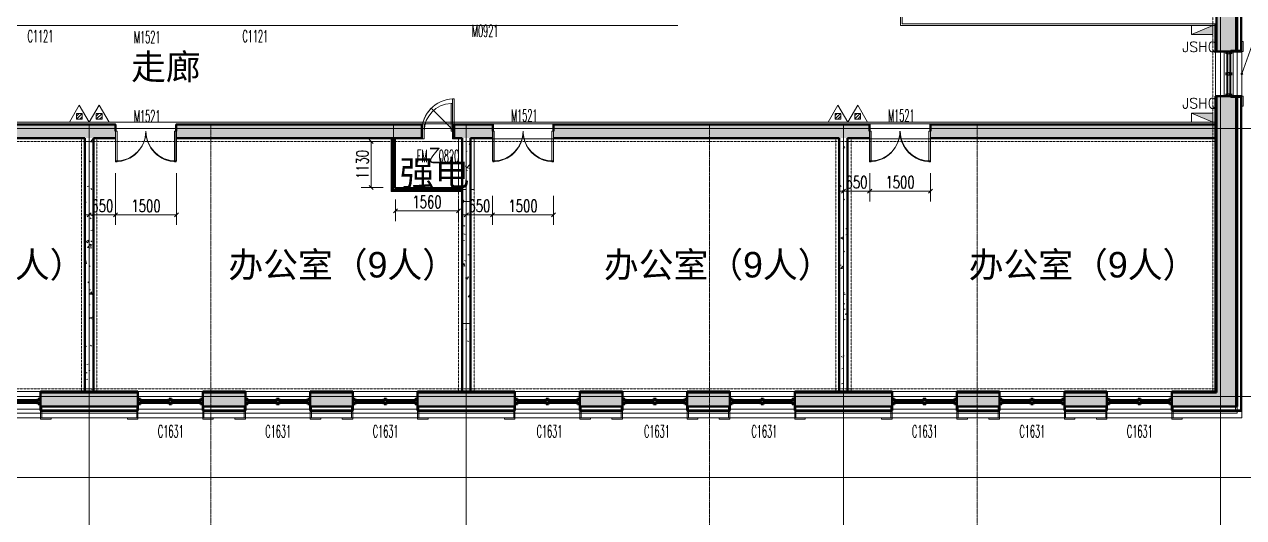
# Model space of a CAD drawing. Header units: millimetres. Extents: x -17321 to 106270, y -22341 to 35329.
# Drawn here: x 58500 to 88572, y -987 to 11169 of the extents above; entities that cross this region are included whole.
import ezdxf

# ---------------------------------------------------------------- set-up
doc = ezdxf.new("R2010")
doc.units = ezdxf.units.MM
for name, pattern in [('IMPORT-DASHED', [7.5, 5, -2.5]), ('IMPORT-DOTE _2_', [0]), ('IMPORT-线型3', [5000, 3000, -2000]), ('轴网线', [22.24, 12.7, -3.18, 3.18, -3.18])]:
    doc.linetypes.add(name, pattern=pattern)
for name, color, linetype, lineweight in [('A-DOOR', 31, 'Continuous', 18), ('A-FLOR', 192, 'Continuous', 9), ('A-GENM', 13, 'Continuous', 18), ('A-GLAZ', 151, 'Continuous', 18), ('A-WALL', 113, 'Continuous', 50), ('A-WALL-FNSH', 113, 'Continuous', 50), ('A-WALL-PATT', 111, 'Continuous', 50), ('DIM_LEAD', 3, 'Continuous', 9), ('DOTE', 157, 'IMPORT-DOTE _2_', 9), ('Pkpm_砌筑墙门_虚', 174, 'IMPORT-线型3', 9), ('Pkpm_砖墙', 6, 'Continuous', 9), ('PUB_DIM', 135, 'Continuous', 9), ('PUB_HATCH', 8, 'Continuous', 9), ('PUB_TEXT', 250, 'Continuous', 9), ('S-GRID', 1, 'Continuous', 13), ('SURFACE', 11, 'Continuous', 9), ('WALL', 250, 'Continuous', 9), ('WALL-MOVE', 57, 'Continuous', 9), ('WINDOW', 93, 'Continuous', 9), ('WINDOW_TEXT', 250, 'Continuous', 9), ('剖面门窗', 93, 'Continuous', 9), ('救生灭火器', 232, 'Continuous', 9), ('烟道', 4, 'Continuous', 9), ('记者站1205_t3_2__3F导出_dwg', 8, 'Continuous', 9)]:
    doc.layers.add(name, color=color, linetype=linetype, lineweight=lineweight)
doc.styles.add('Arial_2', font='arial.ttf', dxfattribs={"height": 629.266735})
doc.styles.add('Simplex', font='simplex_.ttf', dxfattribs={"width": 0.494118, "height": 297.5})
doc.styles.add('Simplex_1', font='simplex_.ttf', dxfattribs={"width": 0.7, "height": 350})
doc.styles.add('Simplex_2', font='simplex_.ttf', dxfattribs={"width": 0.706, "height": 297.5})
doc.styles.add('Simplex_4', font='simplex_.ttf', dxfattribs={"height": 253.191489})
pattern_1 = [(0, (0, 0), (812.8, 203.2), [33.528, -576.072, 33.528, -576.072, -3251.2]), (0, (0, 0), (812.8, 203.2), [-1219.2, 33.528, -1185.672, 33.528, -576.072, -1422.4]), (0, (0, 0), (812.8, 203.2), [-3048, 33.528, -372.872, 33.528, -982.472]), (120, (304.8, 101.6), (-582.37636, 602.30545), [33.528, -576.072, 33.528, -576.072, -3251.2]), (120, (304.8, 101.6), (-582.37636, 602.30545), [-1219.2, 33.528, -1185.672, 33.528, -576.072, -1422.4]), (120, (304.8, 101.6), (-582.37636, 602.30545), [-3048, 33.528, -372.872, 33.528, -982.472]), (240, (406.4, 508), (-230.42364, -805.50545), [33.528, -576.072, 33.528, -576.072, -3251.2]), (240, (406.4, 508), (-230.42364, -805.50545), [-1219.2, 33.528, -1185.672, 33.528, -576.072, -1422.4]), (240, (406.4, 508), (-230.42364, -805.50545), [-3048, 33.528, -372.872, 33.528, -982.472])]
pattern_2 = [(50, (0, 0), (728.7365, -63.756), [76.2, -838.2]), (355, (0, 0), (-140.9716, 764.2276), [60.96, -670.56]), (100.451, (60.7, -5.3), (587.77, 700.467), [64.76, -712.36]), (46.184, (0, 203.2), (1084.316, -168.171), [114.3, -1257.3]), (96.636, (90.4, 189.2), (949.61, 989.71), [97.14, -1068.54]), (351.184, (0, 203.2), (949.62, 989.701), [91.44, -1005.84]), (21, (101.6, 152.4), (606.458, -409.0606), [76.2, -838.2]), (326, (101.6, 152.4), (247.2083, 736.753), [60.96, -670.56]), (71.451, (152.14, 118.3), (853.668, 327.6855), [64.76, -712.36]), (37.5, (0, 0), (12.3547, 338.2201), [33.528, -628.904, 33.528, -647.192, -673.1]), (37.5, (0, 0), (12.3547, 338.2201), [-1343.152, 33.528, -639.572]), (7.5, (0, 0), (267.2789, 400.7221), [33.528, -354.584, 33.528, -613.664, -256.54]), (7.5, (0, 0), (267.2789, 400.7221), [-1035.304, 33.528, -223.012]), (327.5, (-226.57, 0), (542.3633, -22.91534), [33.528, -220.472, 33.528, -758.952, -1051.56]), (327.5, (-226.57, 0), (542.3633, -22.91534), [-1046.48, 33.528, -1018.032]), (317.5, (-328.17, 0), (592.517, 101.707), [33.528, -296.672, 33.528, -492.76, -746.76]), (317.5, (-328.17, 0), (592.517, 101.707), [-856.488, 33.528, -713.232])]
pattern_3 = [(45, (0, 89.76), (-88.3883476, 88.3883476), [])]

# ---------------------------------------------------------------- blocks, each defined once
blk = doc.blocks.new('TG-平开木门-双扇7 - M1521-1247899-建模-三层平面图')
at = {"layer": 'A-DOOR', "lineweight": 9}
for p, q in [((-750, 750), (-710, 750)), ((-750, 185), (-750, 750)), ((-710, 0), (-710, 750)), ((750, 750), (710, 750)), ((710, 0), (710, 750)), ((750, 185), (750, 750)), ((-750, 185), (-750, 0)), ((-710, 0), (-750, 0)), ((750, 185), (750, 0)), ((710, 0), (750, 0))]:
    blk.add_line(p, q, dxfattribs=at)
for centre, start, end in [((-750, 0), 360, 90), ((750, 0), 90, 180)]:
    blk.add_arc(centre, 750, start, end, dxfattribs=at)
blk = doc.blocks.new('TG-防火门A-单扇1 - 乙FM0820-1299146-建模-三层平面图')
at = {"layer": 'A-GENM'}
for p, q in [((360, 0), (360, 800)), ((360, 800), (400, 800)), ((400, 800), (400, 185)), ((400, 0), (-166, 566)), ((400, 0), (360, 0))]:
    blk.add_line(p, q, dxfattribs=at)
for start in [92.866, 135]:
    blk.add_arc((400, 0), 800, start, 180, dxfattribs=at)
blk = doc.blocks.new('C1128_1_ - C1128_1_-1313471-建模-三层平面图')
at = {"layer": 'A-GLAZ', "lineweight": 70}
for p, q in [((-490, 50), (-550, 50)), ((-490, 25), (-490, 50)), ((30, 50), (-30, 50)), ((-30, 50), (-30, 25)), ((30, 25), (30, 50)), ((550, 50), (490, 50)), ((490, 50), (490, 25)), ((-550, -50), (-490, -50)), ((-490, -50), (-490, -25)), ((-30, -25), (-30, -50)), ((-30, -50), (30, -50)), ((30, -50), (30, -25)), ((490, -25), (490, -50)), ((490, -50), (550, -50))]:
    blk.add_line(p, q, dxfattribs=at)
at = {"layer": 'A-GLAZ'}
for p, q in [((-490, 50), (-30, 50)), ((-490, 25), (-490, -25)), ((-30, 25), (-490, 25)), ((-30, -25), (-30, 25)), ((30, 50), (490, 50)), ((30, 25), (30, -25)), ((490, 25), (30, 25)), ((490, -25), (490, 25)), ((-30, -25), (-490, -25)), ((-30, -50), (-490, -50)), ((490, -25), (30, -25)), ((490, -50), (30, -50))]:
    blk.add_line(p, q, dxfattribs=at)
blk = doc.blocks.new('C1631 - C1631-1312353-建模-三层平面图')
at = {"layer": 'A-GLAZ', "lineweight": 70}
for p, q in [((-740, 50), (-800, 50)), ((-740, 10), (-740, 50)), ((-710, 25), (-740, 25)), ((-740, 25), (-740, 10)), ((-710, 10), (-710, 25)), ((-30, 25), (-60, 25)), ((-60, 25), (-60, 10)), ((30, 50), (-30, 50)), ((-30, 50), (-30, 10)), ((-30, 10), (-30, 25)), ((30, 10), (30, 50)), ((60, 25), (30, 25)), ((30, 25), (30, 10)), ((60, 10), (60, 25)), ((740, 25), (710, 25)), ((710, 25), (710, 10)), ((800, 50), (740, 50)), ((740, 50), (740, 10)), ((740, 10), (740, 25)), ((-800, -50), (-740, -50)), ((-740, -50), (-740, -10)), ((-740, -10), (-740, -25)), ((-740, -25), (-710, -25)), ((-710, -25), (-710, -10)), ((-60, -10), (-60, -25)), ((-60, -25), (-30, -25)), ((-30, -10), (-30, -50)), ((-30, -25), (-30, -10)), ((-30, -50), (30, -50)), ((30, -50), (30, -10)), ((30, -10), (30, -25)), ((30, -25), (60, -25)), ((60, -25), (60, -10)), ((710, -10), (710, -25)), ((710, -25), (740, -25)), ((740, -10), (740, -50)), ((740, -25), (740, -10)), ((740, -50), (800, -50))]:
    blk.add_line(p, q, dxfattribs=at)
at = {"layer": 'A-GLAZ'}
for p, q in [((-740, 50), (-30, 50)), ((-740, 10), (-740, -10)), ((-740, 10), (-30, 10)), ((-740, 10), (-740, -10)), ((-710, 25), (-60, 25)), ((-30, -10), (-30, 10)), ((30, 50), (740, 50)), ((30, 10), (740, 10)), ((30, -10), (30, 10)), ((60, 25), (710, 25)), ((740, -10), (740, 10)), ((740, 10), (740, -10)), ((-30, -10), (-740, -10)), ((-30, -50), (-740, -50)), ((-60, -25), (-710, -25)), ((740, -10), (30, -10)), ((740, -50), (30, -50)), ((710, -25), (60, -25))]:
    blk.add_line(p, q, dxfattribs=at)
blk = doc.blocks.new('窗套 - 窗套-1435561-建模-三层平面图')
at = {"layer": 'A-GENM'}
for p, q in [((-550, 30), (-800, 30)), ((-800, 30), (-800, 0)), ((-800, 0), (-550, 0)), ((-550, 0), (-580, 0)), ((-580, 0), (-580, -275)), ((-550, 0), (-550, 30)), ((-550, -275), (-550, 0)), ((800, 30), (550, 30)), ((550, 30), (550, 0)), ((580, 0), (550, 0)), ((550, 0), (550, -275)), ((580, -275), (580, 0)), ((800, 0), (800, 30)), ((-580, -275), (-550, -275)), ((550, 0), (800, 0)), ((550, -275), (580, -275))]:
    blk.add_line(p, q, dxfattribs=at)
blk = doc.blocks.new('窗套1600 - 窗套1600-1441503-建模-三层平面图')
at = {"layer": 'A-GENM'}
for p, q in [((-800, 30), (-1060, 30)), ((-1060, 30), (-1060, 0)), ((-1060, 0), (-800, 0)), ((-800, 0), (-830, 0)), ((-830, 0), (-830, -275)), ((-800, 0), (-800, 30)), ((-800, -275), (-800, 0)), ((1060, 30), (800, 30)), ((800, 30), (800, 0)), ((830, 0), (800, 0)), ((800, 0), (800, -275)), ((830, -275), (830, 0)), ((1060, 0), (1060, 30)), ((-830, -275), (-800, -275)), ((800, 0), (1060, 0)), ((800, -275), (830, -275))]:
    blk.add_line(p, q, dxfattribs=at)
blk = doc.blocks.new('记者站1205_t3_2__3F导出_dwg__ArchTick-1307847-建模-三层平面图')
at = {"layer": 'PUB_DIM'}
blk.add_line((-0.5, -0.5), (0.5, 0.5), dxfattribs=at)
blk = doc.blocks.new('记者站1205_t3_2__3F导出_dwg_$TCHSYS$WIN2D-1307865-建模-三层平面图')
at = {"layer": 'WINDOW'}
for p, q in [((2654187, 433967), (2655787, 433967)), ((2654187, 433751), (2655787, 433751))]:
    blk.add_line(p, q, dxfattribs=at)
at = {"layer": 'WINDOW', "flags": 128}
blk.add_lwpolyline([(2654187, 433534), (2654187, 434184), (2655787, 434184), (2655787, 433534)], close=True, dxfattribs=at)
blk = doc.blocks.new('记者站1205_t3_2__3F导出_dwg_$TCHSYS$WIN2D-1307866-建模-三层平面图')
at = {"layer": 'WINDOW'}
for p, q in [((2651537, 433967), (2653137, 433967)), ((2651537, 433751), (2653137, 433751))]:
    blk.add_line(p, q, dxfattribs=at)
at = {"layer": 'WINDOW', "flags": 128}
blk.add_lwpolyline([(2651537, 433534), (2651537, 434184), (2653137, 434184), (2653137, 433534)], close=True, dxfattribs=at)
blk = doc.blocks.new('记者站1205_t3_2__3F导出_dwg_$TCHSYS$WIN2D-1307867-建模-三层平面图')
at = {"layer": 'WINDOW'}
for p, q in [((2648887, 433967), (2650487, 433967)), ((2648887, 433751), (2650487, 433751))]:
    blk.add_line(p, q, dxfattribs=at)
at = {"layer": 'WINDOW', "flags": 128}
blk.add_lwpolyline([(2648887, 433534), (2648887, 434184), (2650487, 434184), (2650487, 433534)], close=True, dxfattribs=at)
blk = doc.blocks.new('记者站1205_t3_2__3F导出_dwg_$TCHSYS$WIN2D-1307885-建模-三层平面图')
at = {"layer": 'WINDOW'}
for p, q in [((2657083, 442564), (2657083, 441464)), ((2657300, 442564), (2657300, 441464))]:
    blk.add_line(p, q, dxfattribs=at)
at = {"layer": 'WINDOW', "flags": 128}
blk.add_lwpolyline([(2657517, 442564), (2656867, 442564), (2656867, 441464), (2657517, 441464)], close=True, dxfattribs=at)
blk = doc.blocks.new('记者站1205_t3_2__3F导出_dwg_$TCHSYS$WIN2D-1307901-建模-三层平面图')
at = {"layer": 'WINDOW'}
for p, q in [((2635587, 433967), (2637187, 433967)), ((2635587, 433751), (2637187, 433751))]:
    blk.add_line(p, q, dxfattribs=at)
at = {"layer": 'WINDOW', "flags": 128}
blk.add_lwpolyline([(2635587, 433534), (2635587, 434184), (2637187, 434184), (2637187, 433534)], close=True, dxfattribs=at)
blk = doc.blocks.new('记者站1205_t3_2__3F导出_dwg_$TCHSYS$WIN2D-1307902-建模-三层平面图')
at = {"layer": 'WINDOW'}
for p, q in [((2632937, 433967), (2634537, 433967)), ((2632937, 433751), (2634537, 433751))]:
    blk.add_line(p, q, dxfattribs=at)
at = {"layer": 'WINDOW', "flags": 128}
blk.add_lwpolyline([(2632937, 433534), (2632937, 434184), (2634537, 434184), (2634537, 433534)], close=True, dxfattribs=at)
blk = doc.blocks.new('记者站1205_t3_2__3F导出_dwg_$TCHSYS$WIN2D-1307903-建模-三层平面图')
at = {"layer": 'WINDOW'}
for p, q in [((2630287, 433967), (2631887, 433967)), ((2630287, 433751), (2631887, 433751))]:
    blk.add_line(p, q, dxfattribs=at)
at = {"layer": 'WINDOW', "flags": 128}
blk.add_lwpolyline([(2630287, 433534), (2630287, 434184), (2631887, 434184), (2631887, 433534)], close=True, dxfattribs=at)
blk = doc.blocks.new('记者站1205_t3_2__3F导出_dwg_$TCHSYS$WIN2D-1307906-建模-三层平面图')
at = {"layer": 'WINDOW'}
for p, q in [((2627887, 433967), (2626287, 433967)), ((2627887, 433751), (2626287, 433751))]:
    blk.add_line(p, q, dxfattribs=at)
at = {"layer": 'WINDOW', "flags": 128}
blk.add_lwpolyline([(2627887, 433534), (2627887, 434184), (2626287, 434184), (2626287, 433534)], close=True, dxfattribs=at)
blk = doc.blocks.new('记者站1205_t3_2__3F导出_dwg_$TCHSYS$WIN2D-1307907-建模-三层平面图')
at = {"layer": 'WINDOW'}
for p, q in [((2641187, 433967), (2639587, 433967)), ((2641187, 433751), (2639587, 433751))]:
    blk.add_line(p, q, dxfattribs=at)
at = {"layer": 'WINDOW', "flags": 128}
blk.add_lwpolyline([(2641187, 433534), (2641187, 434184), (2639587, 434184), (2639587, 433534)], close=True, dxfattribs=at)
blk = doc.blocks.new('记者站1205_t3_2__3F导出_dwg_$TCHSYS$WIN2D-1307908-建模-三层平面图')
at = {"layer": 'WINDOW'}
for p, q in [((2643837, 433967), (2642237, 433967)), ((2643837, 433751), (2642237, 433751))]:
    blk.add_line(p, q, dxfattribs=at)
at = {"layer": 'WINDOW', "flags": 128}
blk.add_lwpolyline([(2643837, 433534), (2643837, 434184), (2642237, 434184), (2642237, 433534)], close=True, dxfattribs=at)
blk = doc.blocks.new('记者站1205_t3_2__3F导出_dwg_$TCHSYS$WIN2D-1307909-建模-三层平面图')
at = {"layer": 'WINDOW'}
for p, q in [((2646487, 433967), (2644887, 433967)), ((2646487, 433751), (2644887, 433751))]:
    blk.add_line(p, q, dxfattribs=at)
at = {"layer": 'WINDOW', "flags": 128}
blk.add_lwpolyline([(2646487, 433534), (2646487, 434184), (2644887, 434184), (2644887, 433534)], close=True, dxfattribs=at)
blk = doc.blocks.new('记者站1205_t3_2__3F导出_dwg_$DorLib2D$00000002-1307884-建模-三层平面图')
at = {"layer": 'WINDOW', "flags": 128}
for points in [[(-0.5, 0.4875), (-0.5, 0), (-0.475, 0), (-0.475, 0.4875)], [(0.5, 0.4875), (0.475, 0.4875), (0.475, 0), (0.5, 0)]]:
    blk.add_lwpolyline(points, close=True, dxfattribs=at)
at = {"layer": 'WINDOW'}
for centre, start, end in [((-0.4875, 0), 360, 88.53072), ((0.4875, 0), 91.46928, 180)]:
    blk.add_arc(centre, 0.4875, start, end, dxfattribs=at)
blk = doc.blocks.new('记者站1205_t3_2__3F导出_dwg_$DorLib2D$00000001-1307921-建模-三层平面图')
at = {"layer": 'WINDOW', "flags": 128}
blk.add_lwpolyline([(0.5, 0.975), (0.5, 0), (0.45, 0), (0.45, 0.975)], close=True, dxfattribs=at)
at = {"layer": 'WINDOW'}
blk.add_arc((0.475, 0), 0.975, 91.4693, 180, dxfattribs=at)
blk = doc.blocks.new('记者站1205_t3_2__3F导出_dwg_czxczxczxceqeqwe-1307948-建模-三层平面图')
at = {"layer": '救生灭火器'}
blk.add_hatch(color=256, dxfattribs=at).paths.add_polyline_path([(130, 0), (130, 110), (-130, 110)], flags=0)
at = {"layer": '救生灭火器', "flags": 128}
blk.add_lwpolyline([(-130, 110), (-130, 0), (130, 0), (130, 110), (-130, 110), (130, 0)], dxfattribs=at)
blk = doc.blocks.new('记者站1205_t3_2__3F导出_dwg_czxcxc-1307950-建模-三层平面图')
at = {"layer": '救生灭火器'}
h = blk.add_hatch(dxfattribs=at)
h.set_pattern_fill('FP_7', color=256, style=0, pattern_type=2)
h.set_pattern_definition([(315, (-27174.362, 19832.806), (-21.04774, -21.04774), [])])
h.paths.add_polyline_path([(-91, -38), (-91, -113), (-166, -113), (-166, -38)], flags=0)
h = blk.add_hatch(dxfattribs=at)
h.set_pattern_fill('FP_6', color=256, style=0, pattern_type=2)
h.set_pattern_definition([(315, (-26917.333, 19832.806), (-21.04774, -21.04774), [])])
h.paths.add_polyline_path([(91, -38), (166, -38), (166, -113), (91, -113)], flags=0)
at = {"layer": '救生灭火器', "flags": 128}
for points in [[(0, 0), (-129, -220), (-257, 0)], [(257, 0), (129, -220), (0, 0)], [(-166, -113), (-91, -113), (-91, -38), (-166, -38)], [(91, -113), (166, -113), (166, -38), (91, -38)]]:
    blk.add_lwpolyline(points, close=True, dxfattribs=at)
blk = doc.blocks.new('记者站1205_t3_2__3F导出_dwg_czxczxczxceqeqwe-1307949-建模-三层平面图')
at = {"layer": '救生灭火器'}
blk.add_hatch(color=256, dxfattribs=at).paths.add_polyline_path([(-130, 110), (130, 110), (130, 0)], flags=0)
at = {"layer": '救生灭火器', "flags": 128}
blk.add_lwpolyline([(-130, 110), (-130, 0), (130, 0), (130, 110), (-130, 110), (130, 0)], dxfattribs=at)
blk = doc.blocks.new('记者站1205_t3_2__3F导出_dwg_df4bv-1307957-建模-三层平面图')
at = {"layer": 'Pkpm_砌筑墙门_虚'}
for p, q in [((2034777, 74474), (2035677, 74474)), ((2043127, 74474), (2044627, 74474)), ((2034777, 74104), (2035677, 74104)), ((2043127, 74104), (2044627, 74104)), ((2033057, 69554), (2033057, 72554)), ((2033297, 69554), (2033297, 72554))]:
    blk.add_line(p, q, dxfattribs=at)
at = {"layer": 'Pkpm_砖墙'}
for p, q in [((2023757, 67874), (2023757, 74104)), ((2023997, 67874), (2023997, 74104))]:
    blk.add_line(p, q, dxfattribs=at)
at = {"layer": 'Pkpm_砖墙', "flags": 128}
for points in [[(2050977, 67874), (2051657, 67874), (2051657, 74104), (2044627, 74104), (2044627, 74474), (2051657, 74474), (2051657, 75104)], [(2050977, 67384), (2052147, 67384), (2052147, 74354), (2052147, 75104)], [(2028277, 74474), (2033177, 74474), (2034777, 74474)], [(2040627, 74474), (2042477, 74474), (2043127, 74474), (2043127, 74104), (2042597, 74104), (2042597, 67874)], [(2034777, 74104), (2033297, 74104), (2033297, 72554), (2033057, 72554), (2033057, 74104)], [(2042357, 67874), (2042357, 74104), (2040627, 74104)], [(2033057, 67874), (2033057, 69554), (2033297, 69554), (2033297, 67874)]]:
    blk.add_lwpolyline(points, dxfattribs=at)
at = {"layer": '烟道', "color": 2, "linetype": 'IMPORT-DASHED'}
for p, q in [((2051587, 67874), (2051587, 92254)), ((2014827, 74034), (2051657, 74034)), ((2023687, 67874), (2023687, 74104)), ((2024067, 67874), (2024067, 74104)), ((2032987, 67874), (2032987, 74104)), ((2033367, 67874), (2033367, 74104)), ((2042287, 67874), (2042287, 74104)), ((2042667, 67874), (2042667, 74104)), ((2014827, 67944), (2051657, 67944))]:
    blk.add_line(p, q, dxfattribs=at)
at = {"layer": '烟道', "color": 2}
for p, q in [((2038397, 76894), (2014762, 76894)), ((2051657, 74514), (2014697, 74514))]:
    blk.add_line(p, q, dxfattribs=at)
at = {"layer": '烟道', "color": 2, "flags": 128}
for points in [[(2006477, 85464), (2000567, 85464), (2000567, 81564), (1977687, 81564), (1977687, 92784), (1963367, 92784), (1963367, 67344), (2000567, 67344), (2000567, 65344), (2014987, 65344), (2014987, 67344), (2052187, 67344), (2052187, 92784), (2037867, 92784), (2037867, 81564), (2014987, 81564), (2014987, 85464), (2009077, 85464)], [(2051657, 76894), (2043887, 76894), (2043887, 83534)]]:
    blk.add_lwpolyline(points, dxfattribs=at)
blk = doc.blocks.new('记者站1205_t3_2__3F导出_dwg-1307846-建模-三层平面图')
at = {"layer": 'PUB_HATCH'}
h = blk.add_hatch(dxfattribs=at)
h.set_pattern_fill('FP_13', color=256, style=0, pattern_type=2)
h.set_pattern_definition(pattern_3)
h.paths.add_polyline_path([(2636537, 439114), (2636637, 439214), (2636637, 440414), (2636537, 440414), (2636537, 439214)], flags=0)
h = blk.add_hatch(dxfattribs=at)
h.set_pattern_fill('FP_13', color=256, style=0, pattern_type=2)
h.set_pattern_definition(pattern_3)
h.paths.add_polyline_path([(2636537, 439114), (2638197, 439114), (2638197, 439214), (2636637, 439214)], flags=0)
at = {"layer": 'DIM_LEAD', "flags": 128}
blk.add_lwpolyline([(2657517, 442014), (2657881, 443053), (2660102, 443053)], dxfattribs=at)
at = {"layer": 'DIM_LEAD'}
for start, end in [(70.6514, 250.6514), (250.6514, 70.6514)]:
    blk.add_arc((2657517, 442014), 20, start, end, dxfattribs=at)
at = {"layer": 'DOTE', "linetype": 'Continuous'}
for p, q in [((2656987, 426222), (2656987, 460054)), ((2567617, 440664), (2658357, 440664)), ((2629087, 426222), (2629087, 440764)), ((2638387, 426222), (2638387, 440764)), ((2647687, 426222), (2647687, 440764)), ((2567617, 434064), (2658357, 434064)), ((2567617, 432064), (2658357, 432064))]:
    blk.add_line(p, q, dxfattribs=at)
at = {"layer": 'DOTE', "linetype": 'Continuous', "flags": 128}
for points in [[(2636587, 440764), (2636587, 439114)], [(2638387, 439164), (2636537, 439164)]]:
    blk.add_lwpolyline(points, close=True, dxfattribs=at)
at = {"layer": 'PUB_DIM'}
for p, q in [((2636337, 440344), (2635793, 440344)), ((2636043, 439214), (2636043, 440344)), ((2629087, 439568), (2629087, 438290)), ((2631236, 439568), (2631236, 438290)), ((2647687, 439568), (2647687, 438872)), ((2649836, 439568), (2649836, 438872)), ((2636337, 439214), (2635793, 439214)), ((2636637, 438914), (2636637, 438386)), ((2638197, 438914), (2638197, 438386)), ((2638387, 439004), (2638387, 438290)), ((2640536, 439004), (2640536, 438290)), ((2636637, 438636), (2638197, 438636))]:
    blk.add_line(p, q, dxfattribs=at)
at = {"layer": 'PUB_DIM', "flags": 128}
for points in [[(2629736, 438290), (2629736, 439568)], [(2648336, 438872), (2648336, 439568)], [(2639036, 438290), (2639036, 439004)]]:
    blk.add_lwpolyline(points, close=True, dxfattribs=at)
for points in [[(2648336, 439122), (2647687, 439122), (2647587, 439122)], [(2649836, 439122), (2648336, 439122), (2648436, 439122)], [(2629736, 438540), (2629087, 438540), (2628987, 438540)], [(2629836, 438540), (2629736, 438540), (2631236, 438540)], [(2639036, 438540), (2638387, 438540), (2638287, 438540)], [(2640536, 438540), (2639036, 438540), (2639136, 438540)]]:
    blk.add_lwpolyline(points, dxfattribs=at)
at = {"layer": 'SURFACE', "flags": 128}
for points in [[(2657357, 442564), (2657517, 442564), (2657517, 443364), (2657517, 444384), (2657357, 444384)], [(2655787, 433694), (2655787, 433534), (2657517, 433534), (2657517, 440664), (2657517, 441464), (2657357, 441464)], [(2630287, 433694), (2630287, 433534), (2629087, 433534), (2627887, 433534), (2627887, 433694)], [(2631887, 433694), (2631887, 433534), (2632937, 433534), (2632937, 433694)], [(2634537, 433694), (2634537, 433534), (2635587, 433534), (2635587, 433694)], [(2637187, 433694), (2637187, 433534), (2638387, 433534), (2639587, 433534), (2639587, 433694)], [(2641187, 433694), (2641187, 433534), (2642237, 433534), (2642237, 433694)], [(2643837, 433694), (2643837, 433534), (2644887, 433534), (2644887, 433694)], [(2648887, 433694), (2648887, 433534), (2647687, 433534), (2646487, 433534), (2646487, 433694)], [(2650487, 433694), (2650487, 433534), (2651537, 433534), (2651537, 433694)], [(2653137, 433694), (2653137, 433534), (2654187, 433534), (2654187, 433694)]]:
    blk.add_lwpolyline(points, dxfattribs=at)
at = {"layer": 'WALL', "flags": 128}
for points in [[(2656867, 443614), (2649507, 443614), (2649507, 443814), (2649137, 443814), (2649137, 443244), (2656867, 443244), (2656867, 442564), (2657357, 442564), (2657357, 443364), (2657357, 444384), (2656867, 444384)], [(2656867, 440414), (2656867, 434184), (2655787, 434184), (2655787, 433694), (2657357, 433694), (2657357, 440664), (2657357, 441464), (2656867, 441464), (2656867, 440784), (2649836, 440784), (2649836, 440414)], [(2628967, 434184), (2627887, 434184), (2627887, 433694), (2629087, 433694), (2630287, 433694), (2630287, 434184), (2629207, 434184), (2629207, 440414), (2629736, 440414), (2629736, 440784), (2629087, 440784), (2621936, 440784), (2621936, 440414), (2628967, 440414)], [(2636587, 440784), (2631236, 440784), (2631236, 440414), (2636587, 440414), (2637347, 440414), (2637347, 440784)], [(2647567, 440414), (2647567, 434184), (2646487, 434184), (2646487, 433694), (2647687, 433694), (2648887, 433694), (2648887, 434184), (2647807, 434184), (2647807, 440414), (2648336, 440414), (2648336, 440784), (2647687, 440784), (2640536, 440784), (2640536, 440414)], [(2632937, 434184), (2631887, 434184), (2631887, 433694), (2632937, 433694)], [(2635587, 434184), (2634537, 434184), (2634537, 433694), (2635587, 433694)], [(2642237, 434184), (2641187, 434184), (2641187, 433694), (2642237, 433694)], [(2644887, 434184), (2643837, 434184), (2643837, 433694), (2644887, 433694)], [(2651537, 434184), (2650487, 434184), (2650487, 433694), (2651537, 433694)], [(2654187, 434184), (2653137, 434184), (2653137, 433694), (2654187, 433694)]]:
    blk.add_lwpolyline(points, close=True, dxfattribs=at)
blk.add_lwpolyline([(2638267, 439164), (2638267, 434184), (2637187, 434184), (2637187, 433694), (2638387, 433694), (2639587, 433694), (2639587, 434184), (2638507, 434184), (2638507, 439164), (2638577, 439164), (2638577, 440414), (2639036, 440414), (2639036, 440784), (2638387, 440784), (2638047, 440784), (2638047, 440414), (2638197, 440414), (2638197, 439164)], dxfattribs=at)
at = {"layer": 'WALL-MOVE', "color": 175, "flags": 128}
for points in [[(2636537, 440414), (2636537, 439114), (2638197, 439114)], [(2636637, 440414), (2636637, 439214), (2638197, 439214)]]:
    blk.add_lwpolyline(points, dxfattribs=at)
at = {"layer": '剖面门窗'}
for p, q in [((2637347, 440824), (2638047, 440824)), ((2637347, 440344), (2638047, 440344))]:
    blk.add_line(p, q, dxfattribs=at)
for name, p in [('记者站1205_t3_2__3F导出_dwg_df4bv-1307957-建模-三层平面图', (605210, 366310)), ('记者站1205_t3_2__3F导出_dwg_$TCHSYS$WIN2D-1307885-建模-三层平面图', (0, 0)), ('记者站1205_t3_2__3F导出_dwg_$TCHSYS$WIN2D-1307906-建模-三层平面图', (0, 0)), ('记者站1205_t3_2__3F导出_dwg_$TCHSYS$WIN2D-1307903-建模-三层平面图', (0, 0)), ('记者站1205_t3_2__3F导出_dwg_$TCHSYS$WIN2D-1307902-建模-三层平面图', (0, 0)), ('记者站1205_t3_2__3F导出_dwg_$TCHSYS$WIN2D-1307901-建模-三层平面图', (0, 0)), ('记者站1205_t3_2__3F导出_dwg_$TCHSYS$WIN2D-1307907-建模-三层平面图', (0, 0)), ('记者站1205_t3_2__3F导出_dwg_$TCHSYS$WIN2D-1307908-建模-三层平面图', (0, 0)), ('记者站1205_t3_2__3F导出_dwg_$TCHSYS$WIN2D-1307909-建模-三层平面图', (0, 0)), ('记者站1205_t3_2__3F导出_dwg_$TCHSYS$WIN2D-1307867-建模-三层平面图', (0, 0)), ('记者站1205_t3_2__3F导出_dwg_$TCHSYS$WIN2D-1307866-建模-三层平面图', (0, 0)), ('记者站1205_t3_2__3F导出_dwg_$TCHSYS$WIN2D-1307865-建模-三层平面图', (0, 0))]:
    blk.add_blockref(name, p)
at = {"extrusion": (0, 0, -1), "rotation": 180}
for name, p, xscale, yscale, zscale in [('记者站1205_t3_2__3F导出_dwg_czxczxczxceqeqwe-1307949-建模-三层平面图', (-2656537, 443204), 2, 2, -2), ('记者站1205_t3_2__3F导出_dwg_czxcxc-1307950-建模-三层平面图', (-2629087, 440824), 1.8984375, 1.8984375, -1.8984375), ('记者站1205_t3_2__3F导出_dwg_czxcxc-1307950-建模-三层平面图', (-2647797, 440824), 1.8984375, 1.8984375, -1.8984375), ('记者站1205_t3_2__3F导出_dwg_$DorLib2D$00000002-1307884-建模-三层平面图', (-2630486, 440599), 1500, 1500, -1500), ('记者站1205_t3_2__3F导出_dwg_$DorLib2D$00000002-1307884-建模-三层平面图', (-2639786, 440599), 1500, 1500, -1500), ('记者站1205_t3_2__3F导出_dwg_$DorLib2D$00000002-1307884-建模-三层平面图', (-2649086, 440599), 1500, 1500, -1500)]:
    blk.add_blockref(name, p, dxfattribs=dict(at, xscale=xscale, yscale=yscale, zscale=zscale))
for name, p, xscale, yscale, zscale in [('记者站1205_t3_2__3F导出_dwg_$DorLib2D$00000001-1307921-建模-三层平面图', (2637697, 440599), 700, 700, 700), ('记者站1205_t3_2__3F导出_dwg_czxczxczxceqeqwe-1307948-建模-三层平面图', (2656537, 440824), 2, 2, 2), ('记者站1205_t3_2__3F导出_dwg__ArchTick-1307847-建模-三层平面图', (2647687, 439122), 100, 100, 100), ('记者站1205_t3_2__3F导出_dwg__ArchTick-1307847-建模-三层平面图', (2649836, 439122), 100, 100, 100), ('记者站1205_t3_2__3F导出_dwg__ArchTick-1307847-建模-三层平面图', (2629087, 438540), 100, 100, 100), ('记者站1205_t3_2__3F导出_dwg__ArchTick-1307847-建模-三层平面图', (2631236, 438540), 100, 100, 100), ('记者站1205_t3_2__3F导出_dwg__ArchTick-1307847-建模-三层平面图', (2638197, 438636), 100, 100, 100), ('记者站1205_t3_2__3F导出_dwg__ArchTick-1307847-建模-三层平面图', (2638387, 438540), 100, 100, 100), ('记者站1205_t3_2__3F导出_dwg__ArchTick-1307847-建模-三层平面图', (2640536, 438540), 100, 100, 100)]:
    blk.add_blockref(name, p, dxfattribs=dict(xscale=xscale, yscale=yscale, zscale=zscale))
at = {"xscale": 100, "yscale": 100, "zscale": 100}
for p, rotation in [((2636043, 440344), 90), ((2636043, 439214), 270), ((2648336, 439122), 180), ((2648336, 439122), 180), ((2629736, 438540), 180), ((2629736, 438540), 180), ((2636637, 438636), 180), ((2639036, 438540), 180), ((2639036, 438540), 180)]:
    blk.add_blockref('记者站1205_t3_2__3F导出_dwg__ArchTick-1307847-建模-三层平面图', p, dxfattribs=dict(at, rotation=rotation))
at = {"layer": 'PUB_DIM', "color": 7, "insert": (2635675, 439779), "char_height": 297.5, "width": 824.67, "attachment_point": 2, "rotation": 90, "line_spacing_factor": 1.125731, "style": 'Simplex_2'}
blk.add_mtext('1130', dxfattribs=at)
at = {"layer": 'PUB_DIM', "color": 7, "char_height": 297.5, "attachment_point": 2, "line_spacing_factor": 1.125731, "style": 'Simplex_2'}
for s, insert, width in [('650', (2648011, 439491), 688.42), ('1500', (2649086, 439491), 871.28), ('650', (2629411, 438908), 688.42), ('1500', (2630486, 438908), 871.28), ('1560', (2637417, 439005), 871.28), ('650', (2638711, 438908), 688.42), ('1500', (2639786, 438908), 871.28)]:
    blk.add_mtext(s, dxfattribs=dict(at, insert=insert, width=width))
at = {"layer": 'PUB_TEXT', "color": 7, "char_height": 629.3, "width": 2364.34, "attachment_point": 1, "line_spacing_factor": 0.941778, "style": 'Arial_2'}
for s, insert in [('走廊', (2630119, 442504)), ('强电', (2636745, 439884))]:
    blk.add_mtext(s, dxfattribs=dict(at, insert=insert))
at = {"layer": 'PUB_TEXT', "color": 155, "char_height": 629.3, "width": 7684.12, "attachment_point": 1, "line_spacing_factor": 0.941778, "style": 'Arial_2'}
for insert in [(2623330, 437624), (2632519, 437624), (2641780, 437624), (2650778, 437624)]:
    blk.add_mtext('办公室（9人）', dxfattribs=dict(at, insert=insert))
at = {"layer": 'WINDOW_TEXT', "color": 7, "char_height": 297.5, "attachment_point": 1, "line_spacing_factor": 1.125731, "style": 'Simplex'}
for s, insert, width in [('C1121', (2627564, 443091), 752.96), ('M1521', (2630189, 443070), 778.06), ('C1121', (2632864, 443091), 752.96), ('M0921', (2638525, 443222), 810.33), ('M1521', (2630189, 441119), 778.06), ('M1521', (2639489, 441139), 778.06), ('M1521', (2648789, 441139), 778.06)]:
    blk.add_mtext(s, dxfattribs=dict(at, insert=insert, width=width))
at = {"layer": 'WINDOW_TEXT', "color": 3, "attachment_point": 1, "line_spacing_factor": 1.125731}
for s, insert, char_height, width, style in [('FM', (2637168, 440138), 297.5, 344.21, 'Simplex'), ('\\fSimplex|b0|i0|c134|p2|;\\W.7;乙', (2637462, 440181), 350, 388.07, 'Simplex_1'), ('0820', (2637707, 440138), 297.5, 645.4, 'Simplex')]:
    blk.add_mtext(s, dxfattribs=dict(at, insert=insert, char_height=char_height, width=width, style=style))
at = {"layer": 'WINDOW_TEXT', "color": 5, "char_height": 297.5, "width": 785.23, "attachment_point": 1, "line_spacing_factor": 1.125731, "style": 'Simplex'}
for insert in [(2630779, 433352), (2633429, 433352), (2636079, 433352), (2640120, 433352), (2642770, 433352), (2645420, 433352), (2649379, 433352), (2652029, 433352), (2654679, 433352)]:
    blk.add_mtext('C1631', dxfattribs=dict(at, insert=insert))
at = {"layer": '救生灭火器', "char_height": 253.2, "width": 1147.39, "attachment_point": 1, "line_spacing_factor": 1.125731, "style": 'Simplex_4'}
for insert in [(2656043, 442806), (2656043, 441416)]:
    blk.add_mtext('JSHQ', dxfattribs=dict(at, insert=insert))

msp = doc.modelspace()

# ---------------------------------------------------------------- hatches: boundary and pattern name
at = {"layer": 'A-WALL-PATT', "lineweight": 9}
h = msp.add_hatch(dxfattribs=at)
h.set_pattern_fill('FP_1', color=256, style=0, pattern_type=2)
h.set_pattern_definition(pattern_1)
h.paths.add_polyline_path([(87880, 2100), (87900, 2100), (87900, 9400), (87880, 9400), (87880, 2120)], flags=0)
h.paths.add_polyline_path([(87900, 10500), (87900, 12320), (87880, 12320), (87880, 10500)], flags=0)
h.paths.add_polyline_path([(87880, 13420), (87900, 13420), (87900, 14420), (87880, 14420), (87880, 14070)], flags=0)
h.paths.add_polyline_path([(87900, 15520), (87900, 16520), (87880, 16520), (87880, 15520)], flags=0)
h.paths.add_polyline_path([(87900, 17620), (87900, 18620), (87880, 18620), (87880, 17620)], flags=0)
h.paths.add_polyline_path([(87880, 19720), (87900, 19720), (87900, 20720), (87880, 20720), (87880, 20112)], flags=0)
h.paths.add_polyline_path([(87880, 21820), (87900, 21820), (87900, 22820), (87880, 22820), (87880, 22200)], flags=0)
h.paths.add_polyline_path([(87880, 23920), (87900, 23920), (87900, 24920), (87880, 24920)], flags=0)
h.paths.add_polyline_path([(87880, 26020), (87900, 26020), (87900, 26500), (87880, 26500), (87880, 26154)], flags=0)
h = msp.add_hatch(dxfattribs=at)
h.set_pattern_fill('FP_2', color=256, style=0, pattern_type=2)
h.set_pattern_definition(pattern_2)
h.paths.add_polyline_path([(87900, 1750), (88410, 1750), (88410, 9400), (87900, 9400), (87900, 2100)], flags=0)
h.paths.add_polyline_path([(87900, 10500), (88410, 10500), (88410, 12320), (87900, 12320), (87900, 11654)], flags=0)
h.paths.add_polyline_path([(88410, 13420), (88410, 14420), (87900, 14420), (87900, 13420)], flags=0)
h.paths.add_polyline_path([(88410, 15520), (88410, 16520), (87900, 16520), (87900, 15520)], flags=0)
h.paths.add_polyline_path([(87900, 17620), (88410, 17620), (88410, 18620), (87900, 18620), (87900, 17695)], flags=0)
h.paths.add_polyline_path([(88410, 19720), (88410, 20720), (87900, 20720), (87900, 19720)], flags=0)
h.paths.add_polyline_path([(88410, 21820), (88410, 22820), (87900, 22820), (87900, 21820)], flags=0)
h.paths.add_polyline_path([(88410, 23920), (88410, 24920), (87900, 24920), (87900, 23920)], flags=0)
h.paths.add_polyline_path([(88410, 26020), (88410, 26520), (87900, 26520), (87900, 26020)], flags=0)
h = msp.add_hatch(dxfattribs=at)
h.set_pattern_fill('FP_1', color=256, style=0, pattern_type=2)
h.set_pattern_definition(pattern_1)
h.paths.add_polyline_path([(87880, 8705), (87880, 8720), (80845, 8720), (80845, 8705), (82862, 8705)], flags=0)
h.paths.add_polyline_path([(71583, 8705), (79345, 8705), (79345, 8720), (71550, 8720), (71550, 8705)], flags=0)
h.paths.add_polyline_path([(60304, 8705), (60745, 8705), (60745, 8720), (52955, 8720), (52955, 8705), (54665, 8705)], flags=0)
h.paths.add_polyline_path([(68300, 8705), (68300, 8720), (62245, 8720), (62245, 8705), (65944, 8705)], flags=0)
h.paths.add_polyline_path([(69100, 8705), (70050, 8705), (70050, 8720), (69100, 8720)], flags=0)
h.paths.add_polyline_path([(50695, 8705), (51455, 8705), (51455, 8720), (50695, 8720)], flags=0)
h = msp.add_hatch(dxfattribs=at)
h.set_pattern_fill('FP_2', color=256, style=0, pattern_type=2)
h.set_pattern_definition(pattern_2)
h.paths.add_polyline_path([(82862, 8365), (87880, 8365), (87880, 8705), (80845, 8705), (80845, 8365)], flags=0)
h.paths.add_polyline_path([(78805, 8365), (79345, 8365), (79345, 8705), (71550, 8705), (71550, 8365), (78595, 8365)], flags=0)
h.paths.add_polyline_path([(69520, 8365), (70050, 8365), (70050, 8705), (69100, 8705), (69100, 8365), (69505, 8365)], flags=0)
h.paths.add_polyline_path([(68300, 8365), (68300, 8705), (62245, 8705), (62245, 8365), (67650, 8365)], flags=0)
h.paths.add_polyline_path([(60304, 8365), (60745, 8365), (60745, 8705), (52955, 8705), (52955, 8365), (60220, 8365)], flags=0)
h.paths.add_polyline_path([(51455, 8365), (51455, 8705), (51035, 8705), (51035, 8365), (51050, 8365)], flags=0)
h = msp.add_hatch(dxfattribs=at)
h.set_pattern_fill('FP_1', color=256, style=0, pattern_type=2)
h.set_pattern_definition(pattern_1)
h.paths.add_polyline_path([(87880, 8350), (87880, 8365), (80845, 8365), (80845, 8350), (82862, 8350)], flags=0)
h.paths.add_polyline_path([(78820, 8350), (79345, 8350), (79345, 8365), (78820, 8365)], flags=0)
h.paths.add_polyline_path([(78595, 8350), (78595, 8365), (71550, 8365), (71550, 8350), (78580, 8350)], flags=0)
h.paths.add_polyline_path([(67550, 8350), (67565, 8350), (67565, 8365), (62245, 8365), (62245, 8350), (65944, 8350)], flags=0)
h.paths.add_polyline_path([(68300, 8350), (68300, 8365), (67650, 8365), (67650, 8350)], flags=0)
h.paths.add_polyline_path([(69520, 8350), (70050, 8350), (70050, 8365), (69520, 8365)], flags=0)
h.paths.add_polyline_path([(69295, 8350), (69295, 8365), (69100, 8365), (69100, 8350), (69280, 8350)], flags=0)
h.paths.add_polyline_path([(60745, 8350), (60745, 8365), (60220, 8365), (60220, 8350), (60304, 8350)], flags=0)
h.paths.add_polyline_path([(59980, 8350), (59995, 8350), (59995, 8365), (52955, 8365), (52955, 8350), (54665, 8350)], flags=0)
h.paths.add_polyline_path([(51455, 8350), (51455, 8365), (51050, 8365), (51050, 8350)], flags=0)
h = msp.add_hatch(dxfattribs=at)
h.set_pattern_fill('FP_1', color=256, style=0, pattern_type=2)
h.set_pattern_definition(pattern_1)
h.paths.add_polyline_path([(59995, 2120), (59995, 8350), (59980, 8350), (59980, 2120)], flags=0)
h = msp.add_hatch(dxfattribs=at)
h.set_pattern_fill('FP_2', color=256, style=0, pattern_type=2)
h.set_pattern_definition(pattern_2)
h.paths.add_polyline_path([(59995, 2120), (60205, 2120), (60205, 8365), (59995, 8365), (59995, 3195)], flags=0)
h = msp.add_hatch(dxfattribs=at)
h.set_pattern_fill('FP_1', color=256, style=0, pattern_type=2)
h.set_pattern_definition(pattern_1)
h.paths.add_polyline_path([(60220, 2120), (60220, 8365), (60205, 8365), (60205, 2120)], flags=0)
h = msp.add_hatch(dxfattribs=at)
h.set_pattern_fill('FP_2', color=256, style=0, pattern_type=2)
h.set_pattern_definition(pattern_2)
h.paths.add_polyline_path([(67635, 7065), (67635, 8365), (67565, 8365), (67565, 7065)], flags=0)
h = msp.add_hatch(dxfattribs=at)
h.set_pattern_fill('FP_1', color=256, style=0, pattern_type=2)
h.set_pattern_definition(pattern_1)
h.paths.add_polyline_path([(69280, 2120), (69295, 2120), (69295, 7065), (69280, 7065), (69280, 3195)], flags=0)
h.paths.add_polyline_path([(69280, 7150), (69295, 7150), (69295, 8350), (69280, 8350), (69280, 8028)], flags=0)
h = msp.add_hatch(dxfattribs=at)
h.set_pattern_fill('FP_2', color=256, style=0, pattern_type=2)
h.set_pattern_definition(pattern_2)
h.paths.add_polyline_path([(69295, 2120), (69505, 2120), (69505, 8365), (69295, 8365), (69295, 3195)], flags=0)
h = msp.add_hatch(dxfattribs=at)
h.set_pattern_fill('FP_1', color=256, style=0, pattern_type=2)
h.set_pattern_definition(pattern_1)
h.paths.add_polyline_path([(69505, 2120), (69520, 2120), (69520, 8365), (69505, 8365), (69505, 3195)], flags=0)
h = msp.add_hatch(dxfattribs=at)
h.set_pattern_fill('FP_1', color=256, style=0, pattern_type=2)
h.set_pattern_definition(pattern_1)
h.paths.add_polyline_path([(78595, 2120), (78595, 8350), (78580, 8350), (78580, 2120)], flags=0)
h = msp.add_hatch(dxfattribs=at)
h.set_pattern_fill('FP_2', color=256, style=0, pattern_type=2)
h.set_pattern_definition(pattern_2)
h.paths.add_polyline_path([(78805, 2120), (78805, 8365), (78595, 8365), (78595, 2120), (78633, 2120)], flags=0)
h = msp.add_hatch(dxfattribs=at)
h.set_pattern_fill('FP_1', color=256, style=0, pattern_type=2)
h.set_pattern_definition(pattern_1)
h.paths.add_polyline_path([(78805, 2120), (78820, 2120), (78820, 8365), (78805, 8365), (78805, 3195)], flags=0)
h = msp.add_hatch(dxfattribs=at)
h.set_pattern_fill('FP_2', color=256, style=0, pattern_type=2)
h.set_pattern_definition(pattern_2)
h.paths.add_polyline_path([(69295, 7065), (69295, 7135), (67635, 7135), (67635, 7065), (69280, 7065)], flags=0)
h = msp.add_hatch(dxfattribs=at)
h.set_pattern_fill('FP_1', color=256, style=0, pattern_type=2)
h.set_pattern_definition(pattern_1)
h.paths.add_polyline_path([(69295, 7135), (69295, 7150), (67650, 7150), (67650, 7135), (69280, 7135)], flags=0)
h = msp.add_hatch(dxfattribs=at)
h.set_pattern_fill('FP_1', color=256, style=0, pattern_type=2)
h.set_pattern_definition(pattern_1)
h.paths.add_polyline_path([(81500, 2100), (82550, 2100), (82550, 2120), (81500, 2120)], flags=0)
h.paths.add_polyline_path([(84150, 2100), (85200, 2100), (85200, 2120), (84150, 2120)], flags=0)
h.paths.add_polyline_path([(87092, 2100), (87880, 2100), (87880, 2120), (86800, 2120), (86800, 2100)], flags=0)
h.paths.add_polyline_path([(74850, 2100), (75900, 2100), (75900, 2120), (74850, 2120)], flags=0)
h.paths.add_polyline_path([(79900, 2100), (79900, 2120), (77500, 2120), (77500, 2100), (78633, 2100)], flags=0)
h.paths.add_polyline_path([(70600, 2100), (70600, 2120), (68200, 2120), (68200, 2100), (70173, 2100)], flags=0)
h.paths.add_polyline_path([(72200, 2100), (73250, 2100), (73250, 2120), (72200, 2120)], flags=0)
h.paths.add_polyline_path([(63124, 2100), (63950, 2100), (63950, 2120), (62900, 2120), (62900, 2100)], flags=0)
h.paths.add_polyline_path([(66600, 2100), (66600, 2120), (65550, 2120), (65550, 2100), (65944, 2100)], flags=0)
h.paths.add_polyline_path([(60304, 2100), (61300, 2100), (61300, 2120), (58900, 2120), (58900, 2100)], flags=0)
h.paths.add_polyline_path([(50695, 2100), (52000, 2100), (52000, 2120), (50695, 2120)], flags=0)
h.paths.add_polyline_path([(54650, 2100), (54650, 2120), (53600, 2120), (53600, 2100)], flags=0)
h.paths.add_polyline_path([(56250, 2100), (57300, 2100), (57300, 2120), (56250, 2120)], flags=0)
h = msp.add_hatch(dxfattribs=at)
h.set_pattern_fill('FP_2', color=256, style=0, pattern_type=2)
h.set_pattern_definition(pattern_2)
h.paths.add_polyline_path([(87900, 1750), (87900, 2100), (86800, 2100), (86800, 1750), (87880, 1750)], flags=0)
h.paths.add_polyline_path([(78633, 1750), (79900, 1750), (79900, 2100), (77500, 2100), (77500, 1750)], flags=0)
h.paths.add_polyline_path([(85200, 1750), (85200, 2100), (84150, 2100), (84150, 1750), (84272, 1750)], flags=0)
h.paths.add_polyline_path([(82550, 1750), (82550, 2100), (81500, 2100), (81500, 1750)], flags=0)
h.paths.add_polyline_path([(74850, 1750), (75900, 1750), (75900, 2100), (74850, 2100)], flags=0)
h.paths.add_polyline_path([(68200, 1750), (70600, 1750), (70600, 2100), (68200, 2100), (68200, 1987)], flags=0)
h.paths.add_polyline_path([(72993, 1750), (73250, 1750), (73250, 2100), (72200, 2100), (72200, 1750)], flags=0)
h.paths.add_polyline_path([(62900, 1750), (63950, 1750), (63950, 2100), (62900, 2100), (62900, 1987)], flags=0)
h.paths.add_polyline_path([(61300, 1750), (61300, 2100), (58900, 2100), (58900, 1750), (60304, 1750)], flags=0)
h.paths.add_polyline_path([(65550, 1750), (66600, 1750), (66600, 2100), (65550, 2100), (65550, 1987)], flags=0)
h.paths.add_polyline_path([(57300, 1750), (57300, 2100), (56250, 2100), (56250, 1750)], flags=0)
h.paths.add_polyline_path([(54650, 1750), (54650, 2100), (53600, 2100), (53600, 1750)], flags=0)
h.paths.add_polyline_path([(51050, 1750), (52000, 1750), (52000, 2100), (50700, 2100), (50700, 1750)], flags=0)

# ---------------------------------------------------------------- linework, layer by layer
at = {"layer": 'A-FLOR'}
for p, q in [((87880, 9400), (87880, 10500)), ((57300, 2120), (58900, 2120)), ((61300, 2120), (62900, 2120)), ((63950, 2120), (65550, 2120)), ((66600, 2120), (68200, 2120)), ((70600, 2120), (72200, 2120)), ((73250, 2120), (74850, 2120)), ((75900, 2120), (77500, 2120)), ((79900, 2120), (81500, 2120)), ((82550, 2120), (84150, 2120)), ((85200, 2120), (86800, 2120))]:
    msp.add_line(p, q, dxfattribs=at)
at = {"layer": 'A-WALL'}
for p, q in [((87900, 10500), (87900, 12320)), ((88410, 10500), (88410, 12320)), ((87900, 2100), (87900, 9400)), ((88410, 1750), (88410, 9400)), ((87880, 8365), (87880, 8705)), ((60220, 8365), (60220, 8350)), ((67650, 8365), (67650, 8350)), ((69520, 8365), (69520, 8350)), ((78820, 8365), (78820, 8350)), ((69295, 7150), (69280, 7150)), ((59995, 2120), (60205, 2120)), ((69295, 2120), (69505, 2120)), ((78595, 2120), (78805, 2120)), ((58900, 2100), (61300, 2100)), ((62900, 2100), (63950, 2100)), ((65550, 2100), (66600, 2100)), ((68200, 2100), (70600, 2100)), ((72200, 2100), (73250, 2100)), ((74850, 2100), (75900, 2100)), ((77500, 2100), (79900, 2100)), ((81500, 2100), (82550, 2100)), ((84150, 2100), (85200, 2100)), ((86800, 2100), (87900, 2100)), ((58900, 1750), (61300, 1750)), ((62900, 1750), (63950, 1750)), ((65550, 1750), (66600, 1750)), ((68200, 1750), (70600, 1750)), ((72200, 1750), (73250, 1750)), ((74850, 1750), (75900, 1750)), ((77500, 1750), (79900, 1750)), ((81500, 1750), (82550, 1750)), ((84150, 1750), (85200, 1750)), ((86800, 1750), (88410, 1750))]:
    msp.add_line(p, q, dxfattribs=at)
at = {"layer": 'A-WALL', "color": 7}
for p, q in [((88510, 10500), (88510, 12320)), ((87880, 11180), (87880, 10500)), ((87880, 10500), (88510, 10500)), ((87880, 9400), (87880, 8720)), ((88510, 9400), (87880, 9400)), ((88510, 1650), (88510, 9400)), ((60745, 8705), (52955, 8705)), ((60745, 8535), (60745, 8705)), ((62245, 8705), (62245, 8535)), ((68300, 8705), (62245, 8705)), ((68300, 8365), (68300, 8705)), ((69100, 8705), (69100, 8365)), ((70050, 8705), (69100, 8705)), ((70050, 8535), (70050, 8705)), ((71550, 8705), (71550, 8535)), ((79345, 8705), (71550, 8705)), ((79345, 8535), (79345, 8705)), ((80845, 8705), (80845, 8535)), ((87880, 8705), (80845, 8705)), ((59995, 8365), (52955, 8365)), ((59995, 2120), (59995, 8365)), ((60745, 8365), (60205, 8365)), ((60205, 2120), (60205, 8365)), ((68300, 8365), (62245, 8365)), ((67565, 7065), (67565, 8365)), ((67635, 7135), (67635, 8365)), ((69295, 8365), (69100, 8365)), ((69295, 2120), (69295, 8365)), ((70050, 8365), (69505, 8365)), ((69505, 2120), (69505, 8365)), ((78595, 8365), (71550, 8365)), ((78595, 2120), (78595, 8365)), ((79345, 8365), (78805, 8365)), ((78805, 2120), (78805, 8365)), ((87880, 8365), (80845, 8365)), ((87880, 8350), (87880, 2120)), ((69295, 7065), (67565, 7065)), ((69295, 7135), (67635, 7135)), ((59980, 2120), (58900, 2120)), ((58900, 2120), (58900, 1650)), ((61300, 2120), (60220, 2120)), ((61300, 1650), (61300, 2120)), ((63950, 2120), (62900, 2120)), ((62900, 2120), (62900, 1650)), ((63950, 1650), (63950, 2120)), ((66600, 2120), (65550, 2120)), ((65550, 2120), (65550, 1650)), ((66600, 1650), (66600, 2120)), ((69280, 2120), (68200, 2120)), ((68200, 2120), (68200, 1650)), ((70600, 2120), (69520, 2120)), ((70600, 1650), (70600, 2120)), ((73250, 2120), (72200, 2120)), ((72200, 2120), (72200, 1650)), ((73250, 1650), (73250, 2120)), ((75900, 2120), (74850, 2120)), ((74850, 2120), (74850, 1650)), ((75900, 1650), (75900, 2120)), ((78580, 2120), (77500, 2120)), ((77500, 2120), (77500, 1650)), ((79900, 2120), (78820, 2120)), ((79900, 1650), (79900, 2120)), ((82550, 2120), (81500, 2120)), ((81500, 2120), (81500, 1650)), ((82550, 1650), (82550, 2120)), ((85200, 2120), (84150, 2120)), ((84150, 2120), (84150, 1650)), ((85200, 1650), (85200, 2120)), ((87880, 2120), (86800, 2120)), ((86800, 2120), (86800, 1650)), ((58900, 1650), (61300, 1650)), ((62900, 1650), (63950, 1650)), ((65550, 1650), (66600, 1650)), ((68200, 1650), (70600, 1650)), ((72200, 1650), (73250, 1650)), ((74850, 1650), (75900, 1650)), ((77500, 1650), (79900, 1650)), ((81500, 1650), (82550, 1650)), ((84150, 1650), (85200, 1650)), ((86800, 1650), (88510, 1650))]:
    msp.add_line(p, q, dxfattribs=at)
at = {"layer": 'A-WALL-FNSH', "color": 250, "lineweight": 9}
for p, q in [((88530, 10500), (88530, 12320)), ((88510, 10500), (88530, 10500)), ((88530, 9400), (88510, 9400)), ((88530, 1630), (88530, 9400)), ((60745, 8720), (52955, 8720)), ((60745, 8705), (60745, 8720)), ((68300, 8720), (62245, 8720)), ((62245, 8720), (62245, 8705)), ((68300, 8705), (68300, 8720)), ((70050, 8720), (69100, 8720)), ((69100, 8720), (69100, 8705)), ((70050, 8705), (70050, 8720)), ((79345, 8720), (71550, 8720)), ((71550, 8720), (71550, 8705)), ((79345, 8705), (79345, 8720)), ((87880, 8720), (80845, 8720)), ((80845, 8720), (80845, 8705)), ((52955, 8350), (59980, 8350)), ((59980, 8350), (59980, 2120)), ((60220, 8350), (60745, 8350)), ((60220, 2120), (60220, 8350)), ((62245, 8350), (67550, 8350)), ((67550, 8350), (67550, 7050)), ((67650, 8350), (68300, 8350)), ((67650, 7150), (67650, 8350)), ((68300, 8350), (68300, 8365)), ((69100, 8365), (69100, 8350)), ((69100, 8350), (69280, 8350)), ((69280, 8350), (69280, 7150)), ((69520, 8350), (70050, 8350)), ((69520, 2120), (69520, 8350)), ((71550, 8350), (78580, 8350)), ((78580, 8350), (78580, 2120)), ((78820, 8350), (79345, 8350)), ((78820, 2120), (78820, 8350)), ((80845, 8350), (87880, 8350)), ((67550, 7050), (69280, 7050)), ((69280, 7150), (67650, 7150)), ((69280, 7050), (69280, 2120)), ((58900, 1650), (58900, 1630)), ((58900, 1630), (61300, 1630)), ((61300, 1630), (61300, 1650)), ((62900, 1650), (62900, 1630)), ((62900, 1630), (63950, 1630)), ((63950, 1630), (63950, 1650)), ((65550, 1650), (65550, 1630)), ((65550, 1630), (66600, 1630)), ((66600, 1630), (66600, 1650)), ((68200, 1650), (68200, 1630)), ((68200, 1630), (70600, 1630)), ((70600, 1630), (70600, 1650)), ((72200, 1650), (72200, 1630)), ((72200, 1630), (73250, 1630)), ((73250, 1630), (73250, 1650)), ((74850, 1650), (74850, 1630)), ((74850, 1630), (75900, 1630)), ((75900, 1630), (75900, 1650)), ((77500, 1650), (77500, 1630)), ((77500, 1630), (79900, 1630)), ((79900, 1630), (79900, 1650)), ((81500, 1650), (81500, 1630)), ((81500, 1630), (82550, 1630)), ((82550, 1630), (82550, 1650)), ((84150, 1650), (84150, 1630)), ((84150, 1630), (85200, 1630)), ((85200, 1630), (85200, 1650)), ((86800, 1650), (86800, 1630)), ((86800, 1630), (88530, 1630))]:
    msp.add_line(p, q, dxfattribs=at)
at = {"layer": 'S-GRID', "linetype": '轴网线'}
for p, q in [((88000, -14605), (88000, 33190)), ((-8370, 8600), (89370, 8600)), ((60100, -14605), (60100, 8700)), ((63100, -14605), (63100, 8700)), ((69400, -14605), (69400, 8700)), ((75400, -14605), (75400, 8700)), ((78700, -14605), (78700, 8700)), ((82000, -14605), (82000, 8700)), ((-8370, 2000), (89370, 2000)), ((-8370, 0), (89370, 0))]:
    msp.add_line(p, q, dxfattribs=at)

# ---------------------------------------------------------------- block references
at = {"layer": 'A-DOOR'}
msp.add_blockref('TG-防火门A-单扇1 - 乙FM0820-1299146-建模-三层平面图', (68700, 8535), dxfattribs=at)
at = {"layer": 'A-DOOR', "rotation": 180}
for p in [(61495, 8535), (70800, 8535), (80095, 8535)]:
    msp.add_blockref('TG-平开木门-双扇7 - M1521-1247899-建模-三层平面图', p, dxfattribs=at)
at = {"layer": 'A-GENM'}
for name, p, rotation in [('窗套 - 窗套-1435561-建模-三层平面图', (88530, 9950), 269.9999999999998), ('窗套1600 - 窗套1600-1441503-建模-三层平面图', (58100, 1470), 180), ('窗套1600 - 窗套1600-1441503-建模-三层平面图', (62100, 1470), 180), ('窗套1600 - 窗套1600-1441503-建模-三层平面图', (64750, 1470), 180), ('窗套1600 - 窗套1600-1441503-建模-三层平面图', (67400, 1470), 180), ('窗套1600 - 窗套1600-1441503-建模-三层平面图', (71400, 1470), 180), ('窗套1600 - 窗套1600-1441503-建模-三层平面图', (74050, 1470), 180), ('窗套1600 - 窗套1600-1441503-建模-三层平面图', (76700, 1470), 180), ('窗套1600 - 窗套1600-1441503-建模-三层平面图', (80700, 1470), 180), ('窗套1600 - 窗套1600-1441503-建模-三层平面图', (83350, 1470), 180), ('窗套1600 - 窗套1600-1441503-建模-三层平面图', (86000, 1470), 180)]:
    msp.add_blockref(name, p, dxfattribs=dict(at, rotation=rotation))
at = {"layer": 'A-GLAZ'}
for name, p, rotation in [('C1128_1_ - C1128_1_-1313471-建模-三层平面图', (88205, 9950), 269.9999999999999), ('C1631 - C1631-1312353-建模-三层平面图', (58100, 1875), 180), ('C1631 - C1631-1312353-建模-三层平面图', (62100, 1875), 180), ('C1631 - C1631-1312353-建模-三层平面图', (64750, 1875), 180), ('C1631 - C1631-1312353-建模-三层平面图', (67400, 1875), 180), ('C1631 - C1631-1312353-建模-三层平面图', (71400, 1875), 180), ('C1631 - C1631-1312353-建模-三层平面图', (74050, 1875), 180), ('C1631 - C1631-1312353-建模-三层平面图', (76700, 1875), 180), ('C1631 - C1631-1312353-建模-三层平面图', (80700, 1875), 180), ('C1631 - C1631-1312353-建模-三层平面图', (83350, 1875), 180), ('C1631 - C1631-1312353-建模-三层平面图', (86000, 1875), 180)]:
    msp.add_blockref(name, p, dxfattribs=dict(at, rotation=rotation))
at = {"layer": '记者站1205_t3_2__3F导出_dwg', "color": 4}
msp.add_blockref('记者站1205_t3_2__3F导出_dwg-1307846-建模-三层平面图', (-2568987, -432064), dxfattribs=at)

doc.saveas('drawing.dxf')
